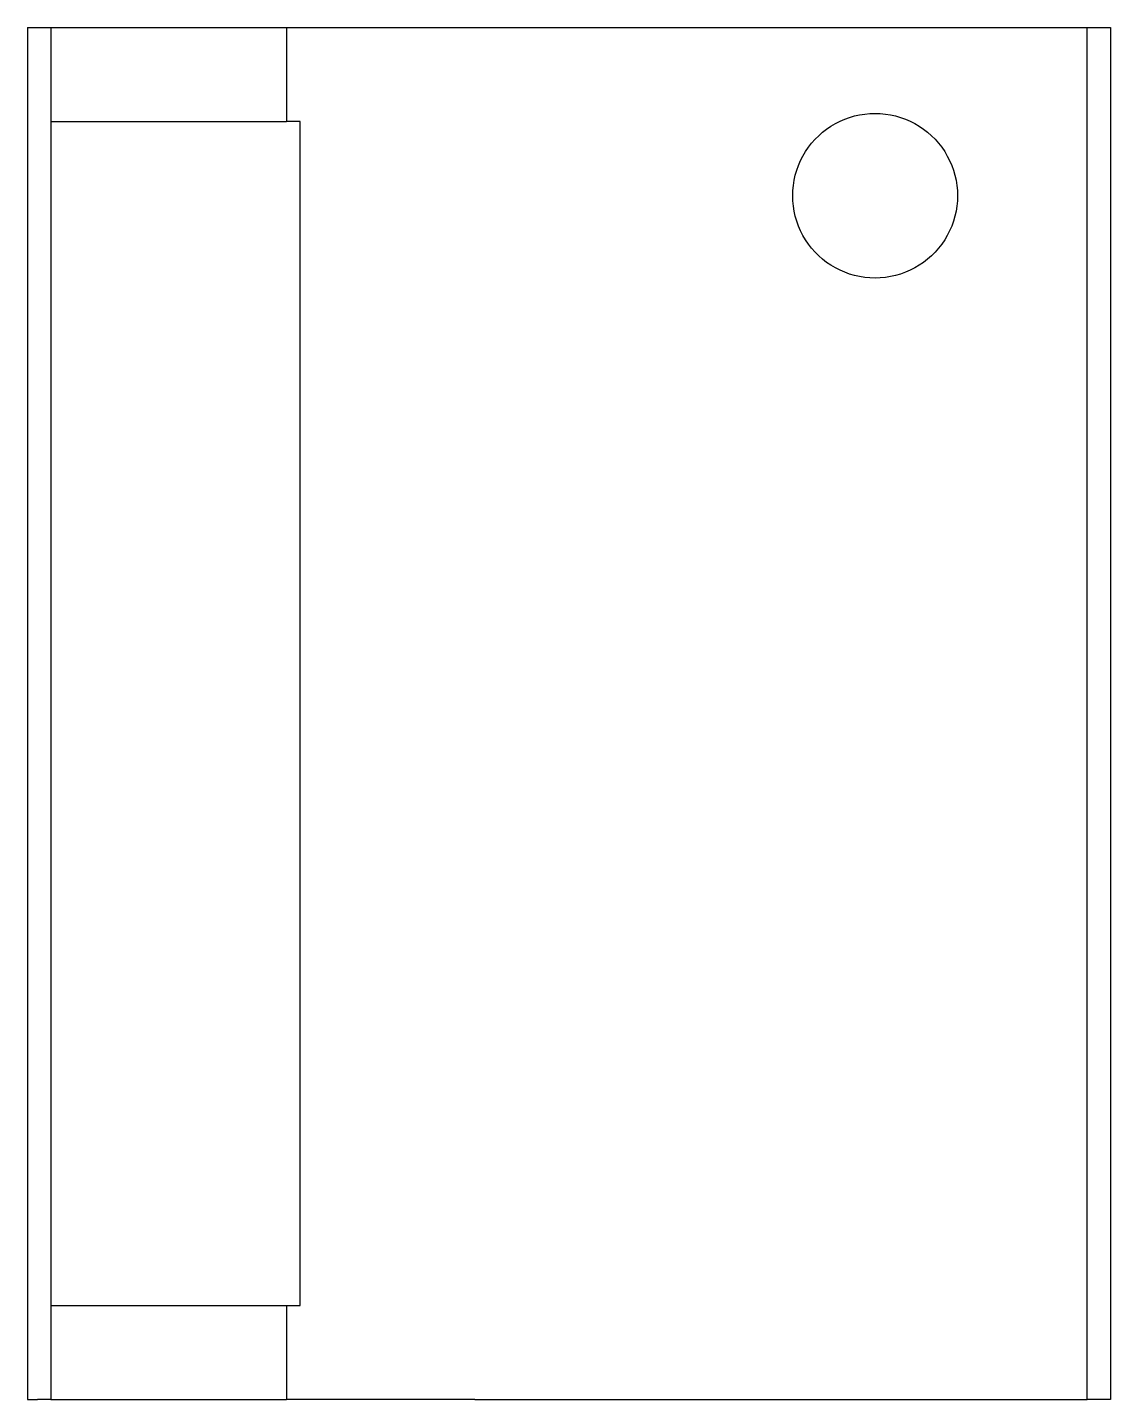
# Model space of a CAD drawing. Header units: metres. Extents: x -46 to 0, y 0 to 58.3.
import ezdxf

# ---------------------------------------------------------------- set-up
doc = ezdxf.new("R2010")
doc.units = ezdxf.units.M

msp = doc.modelspace()

# ---------------------------------------------------------------- linework, layer by layer
for points in [[(-46, 58.3), (-46, 57.134), (-46, 55.968), (-46, 54.802), (-46, 53.636), (-46, 52.47), (-46, 51.304), (-46, 50.138), (-46, 48.972), (-46, 47.806), (-46, 46.64), (-46, 45.474), (-46, 44.308), (-46, 43.142), (-46, 41.976), (-46, 40.81), (-46, 39.644), (-46, 38.478), (-46, 37.312), (-46, 36.146), (-46, 34.98), (-46, 33.814), (-46, 32.648), (-46, 31.482), (-46, 30.316), (-46, 29.15), (-46, 27.984), (-46, 26.818), (-46, 25.652), (-46, 24.486), (-46, 23.32), (-46, 22.154), (-46, 20.988), (-46, 19.822), (-46, 18.656), (-46, 17.49), (-46, 16.324), (-46, 15.158), (-46, 13.992), (-46, 12.826), (-46, 11.66), (-46, 10.494), (-46, 9.328), (-46, 8.162), (-46, 6.996), (-46, 5.83), (-46, 4.664), (-46, 3.498), (-46, 2.332), (-46, 1.166), (-46, 0)], [(-46, 58.3), (-45.999, 58.3), (-45.999, 58.3), (-45.998, 58.3), (-45.997, 58.3), (-45.995, 58.3), (-45.993, 58.3), (-45.991, 58.3), (-45.988, 58.3), (-45.985, 58.3), (-45.982, 58.3), (-45.979, 58.3), (-45.975, 58.3), (-45.97, 58.3), (-45.966, 58.3), (-45.961, 58.3), (-45.955, 58.3), (-45.95, 58.3), (-45.944, 58.3), (-45.937, 58.3), (-45.93, 58.3), (-45.923, 58.3), (-45.916, 58.3), (-45.908, 58.3), (-45.9, 58.3), (-45.892, 58.3), (-45.883, 58.3), (-45.873, 58.3), (-45.864, 58.3), (-45.854, 58.3), (-45.844, 58.3), (-45.834, 58.3), (-45.823, 58.3), (-45.812, 58.3), (-45.8, 58.3), (-45.788, 58.3), (-45.776, 58.3), (-45.764, 58.3), (-45.751, 58.3), (-45.738, 58.3), (-45.724, 58.3), (-45.71, 58.3), (-45.696, 58.3), (-45.682, 58.3), (-45.667, 58.3), (-45.652, 58.3), (-45.636, 58.3), (-45.621, 58.3), (-45.604, 58.3), (-45.588, 58.3), (-45.571, 58.3)], [(-45.571, 58.3), (-45.55, 58.3), (-45.528, 58.3), (-45.506, 58.3), (-45.485, 58.3), (-45.465, 58.3), (-45.444, 58.3), (-45.424, 58.3), (-45.405, 58.3), (-45.386, 58.3), (-45.368, 58.3), (-45.35, 58.3), (-45.332, 58.3), (-45.315, 58.3), (-45.298, 58.3), (-45.282, 58.3), (-45.267, 58.3), (-45.251, 58.3), (-45.236, 58.3), (-45.222, 58.3), (-45.208, 58.3), (-45.194, 58.3), (-45.181, 58.3), (-45.169, 58.3), (-45.156, 58.3), (-45.144, 58.3), (-45.133, 58.3), (-45.123, 58.3), (-45.112, 58.3), (-45.102, 58.3), (-45.093, 58.3), (-45.084, 58.3), (-45.075, 58.3), (-45.067, 58.3), (-45.06, 58.3), (-45.052, 58.3), (-45.046, 58.3), (-45.04, 58.3), (-45.034, 58.3), (-45.028, 58.3), (-45.024, 58.3), (-45.019, 58.3), (-45.015, 58.3), (-45.011, 58.3), (-45.009, 58.3), (-45.006, 58.3), (-45.004, 58.3), (-45.002, 58.3), (-45.002, 58.3), (-45.001, 58.3), (-45, 58.3)], [(-45, 58.3), (-45, 58.22), (-45, 58.14), (-45, 58.06), (-45, 57.98), (-45, 57.9), (-45, 57.82), (-45, 57.74), (-45, 57.66), (-45, 57.58), (-45, 57.5), (-45, 57.42), (-45, 57.34), (-45, 57.26), (-45, 57.18), (-45, 57.1), (-45, 57.02), (-45, 56.94), (-45, 56.86), (-45, 56.78), (-45, 56.7), (-45, 56.62), (-45, 56.54), (-45, 56.46), (-45, 56.38), (-45, 56.3), (-45, 56.22), (-45, 56.14), (-45, 56.06), (-45, 55.98), (-45, 55.9), (-45, 55.82), (-45, 55.74), (-45, 55.66), (-45, 55.58), (-45, 55.5), (-45, 55.42), (-45, 55.34), (-45, 55.26), (-45, 55.18), (-45, 55.1), (-45, 55.02), (-45, 54.94), (-45, 54.86), (-45, 54.78), (-45, 54.7), (-45, 54.62), (-45, 54.54), (-45, 54.46), (-45, 54.38), (-45, 54.3)], [(-45, 58.3), (-44.965, 58.3), (-44.93, 58.3), (-44.895, 58.3), (-44.83, 58.3), (-44.727, 58.3), (-44.623, 58.3), (-44.52, 58.3), (-44.362, 58.3), (-44.195, 58.3), (-44.028, 58.3), (-43.846, 58.3), (-43.624, 58.3), (-43.402, 58.3), (-43.181, 58.3), (-42.928, 58.3), (-42.662, 58.3), (-42.397, 58.3), (-42.127, 58.3), (-41.831, 58.3), (-41.535, 58.3), (-41.239, 58.3), (-40.935, 58.3), (-40.623, 58.3), (-40.312, 58.3), (-40, 58.3), (-39.688, 58.3), (-39.377, 58.3), (-39.065, 58.3), (-38.761, 58.3), (-38.465, 58.3), (-38.169, 58.3), (-37.873, 58.3), (-37.603, 58.3), (-37.338, 58.3), (-37.072, 58.3), (-36.819, 58.3), (-36.598, 58.3), (-36.376, 58.3), (-36.154, 58.3), (-35.972, 58.3), (-35.805, 58.3), (-35.638, 58.3), (-35.48, 58.3), (-35.377, 58.3), (-35.273, 58.3), (-35.17, 58.3), (-35.105, 58.3), (-35.07, 58.3), (-35.035, 58.3), (-35, 58.3)], [(-35, 58.3), (-35, 58.22), (-35, 58.14), (-35, 58.06), (-35, 57.98), (-35, 57.9), (-35, 57.82), (-35, 57.74), (-35, 57.66), (-35, 57.58), (-35, 57.5), (-35, 57.42), (-35, 57.34), (-35, 57.26), (-35, 57.18), (-35, 57.1), (-35, 57.02), (-35, 56.94), (-35, 56.86), (-35, 56.78), (-35, 56.7), (-35, 56.62), (-35, 56.54), (-35, 56.46), (-35, 56.38), (-35, 56.3), (-35, 56.22), (-35, 56.14), (-35, 56.06), (-35, 55.98), (-35, 55.9), (-35, 55.82), (-35, 55.74), (-35, 55.66), (-35, 55.58), (-35, 55.5), (-35, 55.42), (-35, 55.34), (-35, 55.26), (-35, 55.18), (-35, 55.1), (-35, 55.02), (-35, 54.94), (-35, 54.86), (-35, 54.78), (-35, 54.7), (-35, 54.62), (-35, 54.54), (-35, 54.46), (-35, 54.38), (-35, 54.3)], [(-35, 58.3), (-34.986, 58.3), (-34.972, 58.3), (-34.958, 58.3), (-34.932, 58.3), (-34.89, 58.3), (-34.848, 58.3), (-34.805, 58.3), (-34.74, 58.3), (-34.67, 58.3), (-34.601, 58.3), (-34.524, 58.3), (-34.427, 58.3), (-34.331, 58.3), (-34.235, 58.3), (-34.121, 58.3), (-33.999, 58.3), (-33.878, 58.3), (-33.753, 58.3), (-33.608, 58.3), (-33.462, 58.3), (-33.317, 58.3), (-33.159, 58.3), (-32.992, 58.3), (-32.824, 58.3), (-32.657, 58.3), (-32.47, 58.3), (-32.282, 58.3), (-32.095, 58.3), (-31.9, 58.3), (-31.695, 58.3), (-31.49, 58.3), (-31.286, 58.3), (-31.068, 58.3), (-30.848, 58.3), (-30.628, 58.3), (-30.405, 58.3), (-30.173, 58.3), (-29.941, 58.3), (-29.709, 58.3), (-29.47, 58.3), (-29.228, 58.3), (-28.987, 58.3), (-28.745, 58.3), (-28.497, 58.3), (-28.249, 58.3), (-28.002, 58.3), (-27.752, 58.3), (-27.502, 58.3), (-27.251, 58.3), (-27, 58.3)], [(-27, 58.3), (-26.48, 58.3), (-25.96, 58.3), (-25.44, 58.3), (-24.92, 58.3), (-24.4, 58.3), (-23.88, 58.3), (-23.36, 58.3), (-22.84, 58.3), (-22.32, 58.3), (-21.8, 58.3), (-21.28, 58.3), (-20.76, 58.3), (-20.24, 58.3), (-19.72, 58.3), (-19.2, 58.3), (-18.68, 58.3), (-18.16, 58.3), (-17.64, 58.3), (-17.12, 58.3), (-16.6, 58.3), (-16.08, 58.3), (-15.56, 58.3), (-15.04, 58.3), (-14.52, 58.3), (-14, 58.3), (-13.48, 58.3), (-12.96, 58.3), (-12.44, 58.3), (-11.92, 58.3), (-11.4, 58.3), (-10.88, 58.3), (-10.36, 58.3), (-9.84, 58.3), (-9.32, 58.3), (-8.8, 58.3), (-8.28, 58.3), (-7.76, 58.3), (-7.24, 58.3), (-6.72, 58.3), (-6.2, 58.3), (-5.68, 58.3), (-5.16, 58.3), (-4.64, 58.3), (-4.12, 58.3), (-3.6, 58.3), (-3.08, 58.3), (-2.56, 58.3), (-2.04, 58.3), (-1.52, 58.3), (-1, 58.3)], [(-1, 0), (-1, 1.166), (-1, 2.332), (-1, 3.498), (-1, 4.664), (-1, 5.83), (-1, 6.996), (-1, 8.162), (-1, 9.328), (-1, 10.494), (-1, 11.66), (-1, 12.826), (-1, 13.992), (-1, 15.158), (-1, 16.324), (-1, 17.49), (-1, 18.656), (-1, 19.822), (-1, 20.988), (-1, 22.154), (-1, 23.32), (-1, 24.486), (-1, 25.652), (-1, 26.818), (-1, 27.984), (-1, 29.15), (-1, 30.316), (-1, 31.482), (-1, 32.648), (-1, 33.814), (-1, 34.98), (-1, 36.146), (-1, 37.312), (-1, 38.478), (-1, 39.644), (-1, 40.81), (-1, 41.976), (-1, 43.142), (-1, 44.308), (-1, 45.474), (-1, 46.64), (-1, 47.806), (-1, 48.972), (-1, 50.138), (-1, 51.304), (-1, 52.47), (-1, 53.636), (-1, 54.802), (-1, 55.968), (-1, 57.134), (-1, 58.3)], [(-1, 58.3), (-0.98, 58.3), (-0.96, 58.3), (-0.94, 58.3), (-0.92, 58.3), (-0.9, 58.3), (-0.88, 58.3), (-0.86, 58.3), (-0.84, 58.3), (-0.82, 58.3), (-0.8, 58.3), (-0.78, 58.3), (-0.76, 58.3), (-0.74, 58.3), (-0.72, 58.3), (-0.7, 58.3), (-0.68, 58.3), (-0.66, 58.3), (-0.64, 58.3), (-0.62, 58.3), (-0.6, 58.3), (-0.58, 58.3), (-0.56, 58.3), (-0.54, 58.3), (-0.52, 58.3), (-0.5, 58.3), (-0.48, 58.3), (-0.46, 58.3), (-0.44, 58.3), (-0.42, 58.3), (-0.4, 58.3), (-0.38, 58.3), (-0.36, 58.3), (-0.34, 58.3), (-0.32, 58.3), (-0.3, 58.3), (-0.28, 58.3), (-0.26, 58.3), (-0.24, 58.3), (-0.22, 58.3), (-0.2, 58.3), (-0.18, 58.3), (-0.16, 58.3), (-0.14, 58.3), (-0.12, 58.3), (-0.1, 58.3), (-0.08, 58.3), (-0.06, 58.3), (-0.04, 58.3), (-0.02, 58.3), (0, 58.3)], [(0, 58.3), (0, 57.134), (0, 55.968), (0, 54.802), (0, 53.636), (0, 52.47), (0, 51.304), (0, 50.138), (0, 48.972), (0, 47.806), (0, 46.64), (0, 45.474), (0, 44.308), (0, 43.142), (0, 41.976), (0, 40.81), (0, 39.644), (0, 38.478), (0, 37.312), (0, 36.146), (0, 34.98), (0, 33.814), (0, 32.648), (0, 31.482), (0, 30.316), (0, 29.15), (0, 27.984), (0, 26.818), (0, 25.652), (0, 24.486), (0, 23.32), (0, 22.154), (0, 20.988), (0, 19.822), (0, 18.656), (0, 17.49), (0, 16.324), (0, 15.158), (0, 13.992), (0, 12.826), (0, 11.66), (0, 10.494), (0, 9.328), (0, 8.162), (0, 6.996), (0, 5.83), (0, 4.664), (0, 3.498), (0, 2.332), (0, 1.166), (0, 0)], [(-45, 54.3), (-45, 53.294), (-45, 52.288), (-45, 51.282), (-45, 50.276), (-45, 49.27), (-45, 48.264), (-45, 47.258), (-45, 46.252), (-45, 45.246), (-45, 44.24), (-45, 43.234), (-45, 42.228), (-45, 41.222), (-45, 40.216), (-45, 39.21), (-45, 38.204), (-45, 37.198), (-45, 36.192), (-45, 35.186), (-45, 34.18), (-45, 33.174), (-45, 32.168), (-45, 31.162), (-45, 30.156), (-45, 29.15), (-45, 28.144), (-45, 27.138), (-45, 26.132), (-45, 25.126), (-45, 24.12), (-45, 23.114), (-45, 22.108), (-45, 21.102), (-45, 20.096), (-45, 19.09), (-45, 18.084), (-45, 17.078), (-45, 16.072), (-45, 15.066), (-45, 14.06), (-45, 13.054), (-45, 12.048), (-45, 11.042), (-45, 10.036), (-45, 9.03), (-45, 8.024), (-45, 7.018), (-45, 6.012), (-45, 5.006), (-45, 4)], [(-45, 54.3), (-44.965, 54.3), (-44.93, 54.3), (-44.895, 54.3), (-44.83, 54.3), (-44.727, 54.3), (-44.623, 54.3), (-44.52, 54.3), (-44.362, 54.3), (-44.195, 54.3), (-44.028, 54.3), (-43.846, 54.3), (-43.624, 54.3), (-43.402, 54.3), (-43.181, 54.3), (-42.928, 54.3), (-42.662, 54.3), (-42.397, 54.3), (-42.127, 54.3), (-41.831, 54.3), (-41.535, 54.3), (-41.239, 54.3), (-40.935, 54.3), (-40.623, 54.3), (-40.312, 54.3), (-40, 54.3), (-39.688, 54.3), (-39.377, 54.3), (-39.065, 54.3), (-38.761, 54.3), (-38.465, 54.3), (-38.169, 54.3), (-37.873, 54.3), (-37.603, 54.3), (-37.338, 54.3), (-37.072, 54.3), (-36.819, 54.3), (-36.598, 54.3), (-36.376, 54.3), (-36.154, 54.3), (-35.972, 54.3), (-35.805, 54.3), (-35.638, 54.3), (-35.48, 54.3), (-35.377, 54.3), (-35.273, 54.3), (-35.17, 54.3), (-35.105, 54.3), (-35.07, 54.3), (-35.035, 54.3), (-35, 54.3)], [(-34.416, 54.3), (-34.438, 54.3), (-34.461, 54.3), (-34.483, 54.3), (-34.505, 54.3), (-34.525, 54.3), (-34.546, 54.3), (-34.567, 54.3), (-34.586, 54.3), (-34.605, 54.3), (-34.624, 54.3), (-34.643, 54.3), (-34.66, 54.3), (-34.678, 54.3), (-34.695, 54.3), (-34.712, 54.3), (-34.728, 54.3), (-34.743, 54.3), (-34.759, 54.3), (-34.773, 54.3), (-34.787, 54.3), (-34.802, 54.3), (-34.815, 54.3), (-34.828, 54.3), (-34.84, 54.3), (-34.853, 54.3), (-34.864, 54.3), (-34.875, 54.3), (-34.885, 54.3), (-34.896, 54.3), (-34.905, 54.3), (-34.914, 54.3), (-34.923, 54.3), (-34.931, 54.3), (-34.939, 54.3), (-34.946, 54.3), (-34.953, 54.3), (-34.959, 54.3), (-34.965, 54.3), (-34.971, 54.3), (-34.976, 54.3), (-34.98, 54.3), (-34.984, 54.3), (-34.988, 54.3), (-34.991, 54.3), (-34.993, 54.3), (-34.996, 54.3), (-34.997, 54.3), (-34.998, 54.3), (-34.999, 54.3), (-35, 54.3)], [(-34.416, 4), (-34.416, 5.006), (-34.416, 6.012), (-34.416, 7.018), (-34.416, 8.024), (-34.416, 9.03), (-34.416, 10.036), (-34.416, 11.042), (-34.416, 12.048), (-34.416, 13.054), (-34.416, 14.06), (-34.416, 15.066), (-34.416, 16.072), (-34.416, 17.078), (-34.416, 18.084), (-34.416, 19.09), (-34.416, 20.096), (-34.416, 21.102), (-34.416, 22.108), (-34.416, 23.114), (-34.416, 24.12), (-34.416, 25.126), (-34.416, 26.132), (-34.416, 27.138), (-34.416, 28.144), (-34.416, 29.15), (-34.416, 30.156), (-34.416, 31.162), (-34.416, 32.168), (-34.416, 33.174), (-34.416, 34.18), (-34.416, 35.186), (-34.416, 36.192), (-34.416, 37.198), (-34.416, 38.204), (-34.416, 39.21), (-34.416, 40.216), (-34.416, 41.222), (-34.416, 42.228), (-34.416, 43.234), (-34.416, 44.24), (-34.416, 45.246), (-34.416, 46.252), (-34.416, 47.258), (-34.416, 48.264), (-34.416, 49.27), (-34.416, 50.276), (-34.416, 51.282), (-34.416, 52.288), (-34.416, 53.294), (-34.416, 54.3)], [(-13.5, 51.15), (-13.493, 51.37), (-13.472, 51.589), (-13.438, 51.806), (-13.39, 52.02), (-13.329, 52.232), (-13.254, 52.438), (-13.167, 52.64), (-13.067, 52.836), (-12.955, 53.025), (-12.832, 53.207), (-12.697, 53.381), (-12.551, 53.546), (-12.396, 53.701), (-12.231, 53.847), (-12.057, 53.982), (-11.875, 54.105), (-11.686, 54.217), (-11.49, 54.317), (-11.288, 54.404), (-11.082, 54.479), (-10.87, 54.54), (-10.656, 54.588), (-10.439, 54.622), (-10.22, 54.643), (-10, 54.65), (-9.78, 54.643), (-9.561, 54.622), (-9.344, 54.588), (-9.13, 54.54), (-8.918, 54.479), (-8.712, 54.404), (-8.51, 54.317), (-8.314, 54.217), (-8.125, 54.105), (-7.943, 53.982), (-7.769, 53.847), (-7.604, 53.701), (-7.449, 53.546), (-7.303, 53.381), (-7.168, 53.207), (-7.045, 53.025), (-6.933, 52.836), (-6.833, 52.64), (-6.746, 52.438), (-6.671, 52.232), (-6.61, 52.02), (-6.562, 51.806), (-6.528, 51.589), (-6.507, 51.37), (-6.5, 51.15)], [(-6.5, 51.15), (-6.507, 50.93), (-6.528, 50.711), (-6.562, 50.494), (-6.61, 50.28), (-6.671, 50.068), (-6.746, 49.862), (-6.833, 49.66), (-6.933, 49.464), (-7.045, 49.275), (-7.168, 49.093), (-7.303, 48.919), (-7.449, 48.754), (-7.604, 48.599), (-7.769, 48.453), (-7.943, 48.318), (-8.125, 48.195), (-8.314, 48.083), (-8.51, 47.983), (-8.712, 47.896), (-8.918, 47.821), (-9.13, 47.76), (-9.344, 47.712), (-9.561, 47.678), (-9.78, 47.657), (-10, 47.65), (-10.22, 47.657), (-10.439, 47.678), (-10.656, 47.712), (-10.87, 47.76), (-11.082, 47.821), (-11.288, 47.896), (-11.49, 47.983), (-11.686, 48.083), (-11.875, 48.195), (-12.057, 48.318), (-12.231, 48.453), (-12.396, 48.599), (-12.551, 48.754), (-12.697, 48.919), (-12.832, 49.093), (-12.955, 49.275), (-13.067, 49.464), (-13.167, 49.66), (-13.254, 49.862), (-13.329, 50.068), (-13.39, 50.28), (-13.438, 50.494), (-13.472, 50.711), (-13.493, 50.93), (-13.5, 51.15)], [(-45, 4), (-45, 3.92), (-45, 3.84), (-45, 3.76), (-45, 3.68), (-45, 3.6), (-45, 3.52), (-45, 3.44), (-45, 3.36), (-45, 3.28), (-45, 3.2), (-45, 3.12), (-45, 3.04), (-45, 2.96), (-45, 2.88), (-45, 2.8), (-45, 2.72), (-45, 2.64), (-45, 2.56), (-45, 2.48), (-45, 2.4), (-45, 2.32), (-45, 2.24), (-45, 2.16), (-45, 2.08), (-45, 2), (-45, 1.92), (-45, 1.84), (-45, 1.76), (-45, 1.68), (-45, 1.6), (-45, 1.52), (-45, 1.44), (-45, 1.36), (-45, 1.28), (-45, 1.2), (-45, 1.12), (-45, 1.04), (-45, 0.96), (-45, 0.88), (-45, 0.8), (-45, 0.72), (-45, 0.64), (-45, 0.56), (-45, 0.48), (-45, 0.4), (-45, 0.32), (-45, 0.24), (-45, 0.16), (-45, 0.08), (-45, 0)], [(-45, 4), (-44.965, 4), (-44.93, 4), (-44.895, 4), (-44.83, 4), (-44.727, 4), (-44.623, 4), (-44.52, 4), (-44.362, 4), (-44.195, 4), (-44.028, 4), (-43.846, 4), (-43.624, 4), (-43.402, 4), (-43.181, 4), (-42.928, 4), (-42.662, 4), (-42.397, 4), (-42.127, 4), (-41.831, 4), (-41.535, 4), (-41.239, 4), (-40.935, 4), (-40.623, 4), (-40.312, 4), (-40, 4), (-39.688, 4), (-39.377, 4), (-39.065, 4), (-38.761, 4), (-38.465, 4), (-38.169, 4), (-37.873, 4), (-37.603, 4), (-37.338, 4), (-37.072, 4), (-36.819, 4), (-36.598, 4), (-36.376, 4), (-36.154, 4), (-35.972, 4), (-35.805, 4), (-35.638, 4), (-35.48, 4), (-35.377, 4), (-35.273, 4), (-35.17, 4), (-35.105, 4), (-35.07, 4), (-35.035, 4), (-35, 4)], [(-35, 4), (-35, 3.92), (-35, 3.84), (-35, 3.76), (-35, 3.68), (-35, 3.6), (-35, 3.52), (-35, 3.44), (-35, 3.36), (-35, 3.28), (-35, 3.2), (-35, 3.12), (-35, 3.04), (-35, 2.96), (-35, 2.88), (-35, 2.8), (-35, 2.72), (-35, 2.64), (-35, 2.56), (-35, 2.48), (-35, 2.4), (-35, 2.32), (-35, 2.24), (-35, 2.16), (-35, 2.08), (-35, 2), (-35, 1.92), (-35, 1.84), (-35, 1.76), (-35, 1.68), (-35, 1.6), (-35, 1.52), (-35, 1.44), (-35, 1.36), (-35, 1.28), (-35, 1.2), (-35, 1.12), (-35, 1.04), (-35, 0.96), (-35, 0.88), (-35, 0.8), (-35, 0.72), (-35, 0.64), (-35, 0.56), (-35, 0.48), (-35, 0.4), (-35, 0.32), (-35, 0.24), (-35, 0.16), (-35, 0.08), (-35, 0)], [(-35, 4), (-34.999, 4), (-34.998, 4), (-34.997, 4), (-34.996, 4), (-34.993, 4), (-34.991, 4), (-34.988, 4), (-34.984, 4), (-34.98, 4), (-34.976, 4), (-34.971, 4), (-34.965, 4), (-34.959, 4), (-34.953, 4), (-34.946, 4), (-34.939, 4), (-34.931, 4), (-34.923, 4), (-34.914, 4), (-34.905, 4), (-34.896, 4), (-34.885, 4), (-34.875, 4), (-34.864, 4), (-34.853, 4), (-34.84, 4), (-34.828, 4), (-34.815, 4), (-34.802, 4), (-34.787, 4), (-34.773, 4), (-34.759, 4), (-34.743, 4), (-34.728, 4), (-34.712, 4), (-34.695, 4), (-34.678, 4), (-34.66, 4), (-34.643, 4), (-34.624, 4), (-34.605, 4), (-34.586, 4), (-34.567, 4), (-34.546, 4), (-34.525, 4), (-34.505, 4), (-34.483, 4), (-34.461, 4), (-34.438, 4), (-34.416, 4)], [(-46, 0), (-45.999, 0), (-45.999, 0), (-45.998, 0), (-45.997, 0), (-45.995, 0), (-45.993, 0), (-45.991, 0), (-45.988, 0), (-45.985, 0), (-45.982, 0), (-45.979, 0), (-45.975, 0), (-45.97, 0), (-45.966, 0), (-45.961, 0), (-45.955, 0), (-45.95, 0), (-45.944, 0), (-45.937, 0), (-45.93, 0), (-45.923, 0), (-45.916, 0), (-45.908, 0), (-45.9, 0), (-45.892, 0), (-45.883, 0), (-45.873, 0), (-45.864, 0), (-45.854, 0), (-45.844, 0), (-45.834, 0), (-45.823, 0), (-45.812, 0), (-45.8, 0), (-45.788, 0), (-45.776, 0), (-45.764, 0), (-45.751, 0), (-45.738, 0), (-45.724, 0), (-45.71, 0), (-45.696, 0), (-45.682, 0), (-45.667, 0), (-45.652, 0), (-45.636, 0), (-45.621, 0), (-45.604, 0), (-45.588, 0), (-45.571, 0)], [(-45, 0), (-45.001, 0), (-45.002, 0), (-45.002, 0), (-45.004, 0), (-45.006, 0), (-45.009, 0), (-45.011, 0), (-45.015, 0), (-45.019, 0), (-45.024, 0), (-45.028, 0), (-45.034, 0), (-45.04, 0), (-45.046, 0), (-45.052, 0), (-45.06, 0), (-45.067, 0), (-45.075, 0), (-45.084, 0), (-45.093, 0), (-45.102, 0), (-45.112, 0), (-45.123, 0), (-45.133, 0), (-45.144, 0), (-45.156, 0), (-45.169, 0), (-45.181, 0), (-45.194, 0), (-45.208, 0), (-45.222, 0), (-45.236, 0), (-45.251, 0), (-45.267, 0), (-45.282, 0), (-45.298, 0), (-45.315, 0), (-45.332, 0), (-45.35, 0), (-45.368, 0), (-45.386, 0), (-45.405, 0), (-45.424, 0), (-45.444, 0), (-45.465, 0), (-45.485, 0), (-45.506, 0), (-45.528, 0), (-45.55, 0), (-45.571, 0)], [(-45, 0), (-44.965, 0), (-44.93, 0), (-44.895, 0), (-44.83, 0), (-44.727, 0), (-44.623, 0), (-44.52, 0), (-44.362, 0), (-44.195, 0), (-44.028, 0), (-43.846, 0), (-43.624, 0), (-43.402, 0), (-43.181, 0), (-42.928, 0), (-42.662, 0), (-42.397, 0), (-42.127, 0), (-41.831, 0), (-41.535, 0), (-41.239, 0), (-40.935, 0), (-40.623, 0), (-40.312, 0), (-40, 0), (-39.688, 0), (-39.377, 0), (-39.065, 0), (-38.761, 0), (-38.465, 0), (-38.169, 0), (-37.873, 0), (-37.603, 0), (-37.338, 0), (-37.072, 0), (-36.819, 0), (-36.598, 0), (-36.376, 0), (-36.154, 0), (-35.972, 0), (-35.805, 0), (-35.638, 0), (-35.48, 0), (-35.377, 0), (-35.273, 0), (-35.17, 0), (-35.105, 0), (-35.07, 0), (-35.035, 0), (-35, 0)], [(-27, 0), (-27.251, 0), (-27.502, 0), (-27.752, 0), (-28.002, 0), (-28.249, 0), (-28.497, 0), (-28.745, 0), (-28.987, 0), (-29.228, 0), (-29.47, 0), (-29.709, 0), (-29.941, 0), (-30.173, 0), (-30.405, 0), (-30.628, 0), (-30.848, 0), (-31.068, 0), (-31.286, 0), (-31.49, 0), (-31.695, 0), (-31.9, 0), (-32.095, 0), (-32.282, 0), (-32.47, 0), (-32.657, 0), (-32.824, 0), (-32.992, 0), (-33.159, 0), (-33.317, 0), (-33.462, 0), (-33.608, 0), (-33.753, 0), (-33.878, 0), (-33.999, 0), (-34.121, 0), (-34.235, 0), (-34.331, 0), (-34.427, 0), (-34.524, 0), (-34.601, 0), (-34.67, 0), (-34.74, 0), (-34.805, 0), (-34.848, 0), (-34.89, 0), (-34.932, 0), (-34.958, 0), (-34.972, 0), (-34.986, 0), (-35, 0)], [(-27, 0), (-26.48, 0), (-25.96, 0), (-25.44, 0), (-24.92, 0), (-24.4, 0), (-23.88, 0), (-23.36, 0), (-22.84, 0), (-22.32, 0), (-21.8, 0), (-21.28, 0), (-20.76, 0), (-20.24, 0), (-19.72, 0), (-19.2, 0), (-18.68, 0), (-18.16, 0), (-17.64, 0), (-17.12, 0), (-16.6, 0), (-16.08, 0), (-15.56, 0), (-15.04, 0), (-14.52, 0), (-14, 0), (-13.48, 0), (-12.96, 0), (-12.44, 0), (-11.92, 0), (-11.4, 0), (-10.88, 0), (-10.36, 0), (-9.84, 0), (-9.32, 0), (-8.8, 0), (-8.28, 0), (-7.76, 0), (-7.24, 0), (-6.72, 0), (-6.2, 0), (-5.68, 0), (-5.16, 0), (-4.64, 0), (-4.12, 0), (-3.6, 0), (-3.08, 0), (-2.56, 0), (-2.04, 0), (-1.52, 0), (-1, 0)], [(0, 0), (-0.02, 0), (-0.04, 0), (-0.06, 0), (-0.08, 0), (-0.1, 0), (-0.12, 0), (-0.14, 0), (-0.16, 0), (-0.18, 0), (-0.2, 0), (-0.22, 0), (-0.24, 0), (-0.26, 0), (-0.28, 0), (-0.3, 0), (-0.32, 0), (-0.34, 0), (-0.36, 0), (-0.38, 0), (-0.4, 0), (-0.42, 0), (-0.44, 0), (-0.46, 0), (-0.48, 0), (-0.5, 0), (-0.52, 0), (-0.54, 0), (-0.56, 0), (-0.58, 0), (-0.6, 0), (-0.62, 0), (-0.64, 0), (-0.66, 0), (-0.68, 0), (-0.7, 0), (-0.72, 0), (-0.74, 0), (-0.76, 0), (-0.78, 0), (-0.8, 0), (-0.82, 0), (-0.84, 0), (-0.86, 0), (-0.88, 0), (-0.9, 0), (-0.92, 0), (-0.94, 0), (-0.96, 0), (-0.98, 0), (-1, 0)]]:
    msp.add_lwpolyline(points)

doc.saveas('drawing.dxf')
